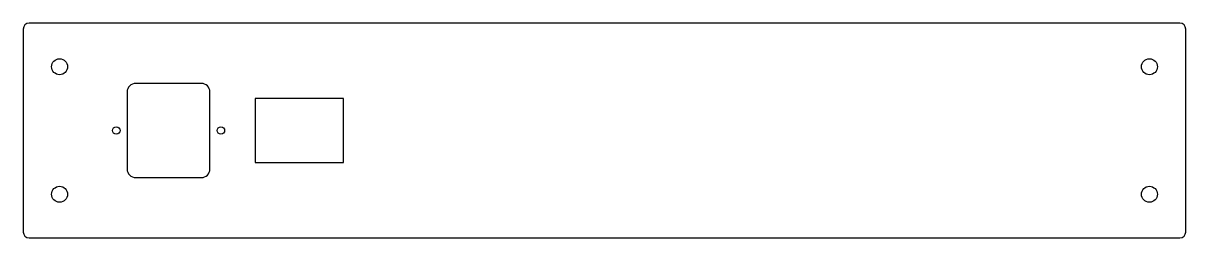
# Model space of a CAD drawing. Header units: millimetres. Extents: x -200 to 200, y -37 to 37.
import ezdxf

# ---------------------------------------------------------------- set-up
doc = ezdxf.new("R2010")
doc.units = ezdxf.units.MM

msp = doc.modelspace()

# ---------------------------------------------------------------- linework, layer by layer
at = {"color": 7, "linetype": 'Continuous', "lineweight": 25}
for p, q in [((198, 37), (-198, 37)), ((-200, 35), (-200, -35)), ((200, -35), (200, 35)), ((-138.75, 16.25), (-161.25, 16.25)), ((-164.25, 13.25), (-164.25, -13.25)), ((-135.75, -13.25), (-135.75, 13.25)), ((-120.25, 11), (-120.25, -11)), ((-89.75, 11), (-120.25, 11)), ((-89.75, -11), (-89.75, 11)), ((-120.25, -11), (-89.75, -11)), ((-161.25, -16.25), (-138.75, -16.25)), ((-198, -37), (198, -37))]:
    msp.add_line(p, q, dxfattribs=at)
for centre, radius in [((-187.5, 22), 2.75), ((187.5, 22), 2.75), ((-168, 0), 1.3), ((-132, 0), 1.3), ((-187.5, -22), 2.75), ((187.5, -22), 2.75)]:
    msp.add_circle(centre, radius, dxfattribs=at)
for centre, radius, start, end in [((-198, 35), 2, 90, 180), ((198, 35), 2, 0, 90), ((-161.25, 13.25), 3, 90, 180), ((-138.75, 13.25), 3, 0, 90), ((-161.25, -13.25), 3, 180, 270), ((-138.75, -13.25), 3, 270, 0), ((-198, -35), 2, 180, 270), ((198, -35), 2, 270, 0)]:
    msp.add_arc(centre, radius, start, end, dxfattribs=at)

doc.saveas('drawing.dxf')
